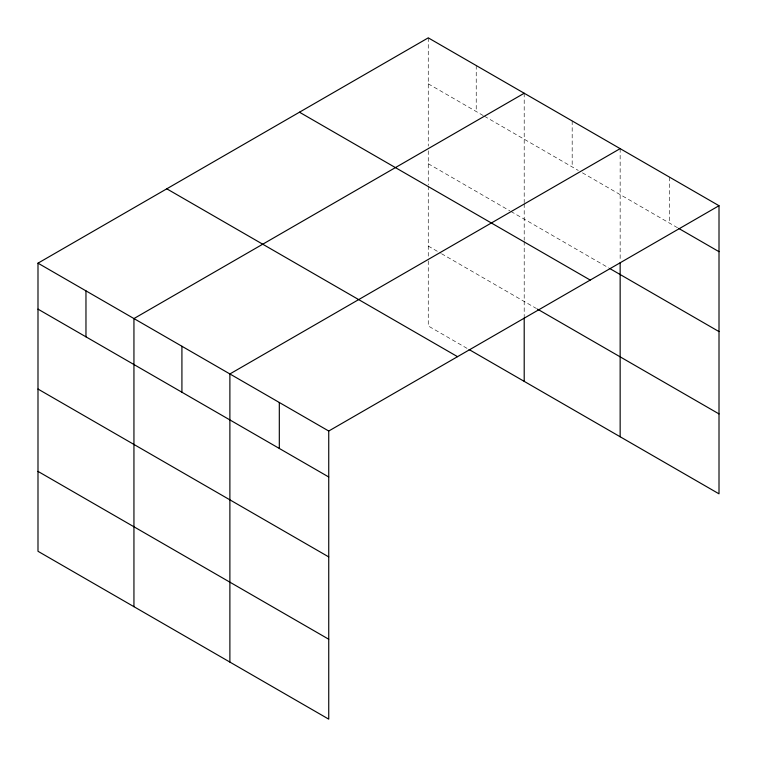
<?xml version="1.0" encoding="UTF-8"?>
<svg xmlns="http://www.w3.org/2000/svg" width="757" height="757" viewBox="0 0 757 757"><rect width="100%" height="100%" fill="white"/><g stroke="black" fill="none" stroke-linecap="round" stroke-linejoin="round"><path stroke-width="0.57" stroke-dasharray="3.79 2.84" d="M428.263 83.819L483.382 115.641M484.395 116.228L578.301 170.448M582.388 172.804L677.647 227.8M428.263 163.73L509.915 210.872M510.937 211.468L608.921 268.035M428.263 246.063L440.508 253.131M441.53 253.718L536.458 308.525M467.05 348.362L428.263 325.974L428.263 258.989M669.576 177.176L669.576 223.145M620.153 148.637L620.153 260.417M572.178 120.94L572.178 166.909M524.204 93.243L524.204 202.668M524.204 203.851L524.204 240.291M524.204 241.474L524.204 316.729M476.229 65.547L476.229 111.516M428.263 37.85L428.263 146.101M428.263 150.804L428.263 184.897M428.263 186.08L428.263 257.815"/><path stroke-width="1.14" d="M719.008 205.715L328.737 431.026L328.737 719.15L37.992 551.285L37.992 263.171L428.263 37.85L719.008 205.715L719.008 493.829L469.085 349.545M524.204 93.243L133.942 318.565L133.942 606.679M620.153 148.637L229.882 373.958L229.882 662.082M678.66 228.387L719.008 251.684M609.943 268.621L719.008 331.594M299.469 112.206L590.214 280.062M537.479 309.121L719.008 413.918M166.786 188.815L457.531 356.67M37.992 263.171L328.737 431.026M37.992 309.14L328.737 476.995M37.992 389.051L328.737 556.906M37.992 471.384L328.737 639.239M620.153 262.764L620.153 436.761M524.204 317.912L524.204 381.367M279.314 402.497L279.314 448.466M181.917 346.261L181.917 392.23M85.967 290.868L85.967 336.837"/></g></svg>
